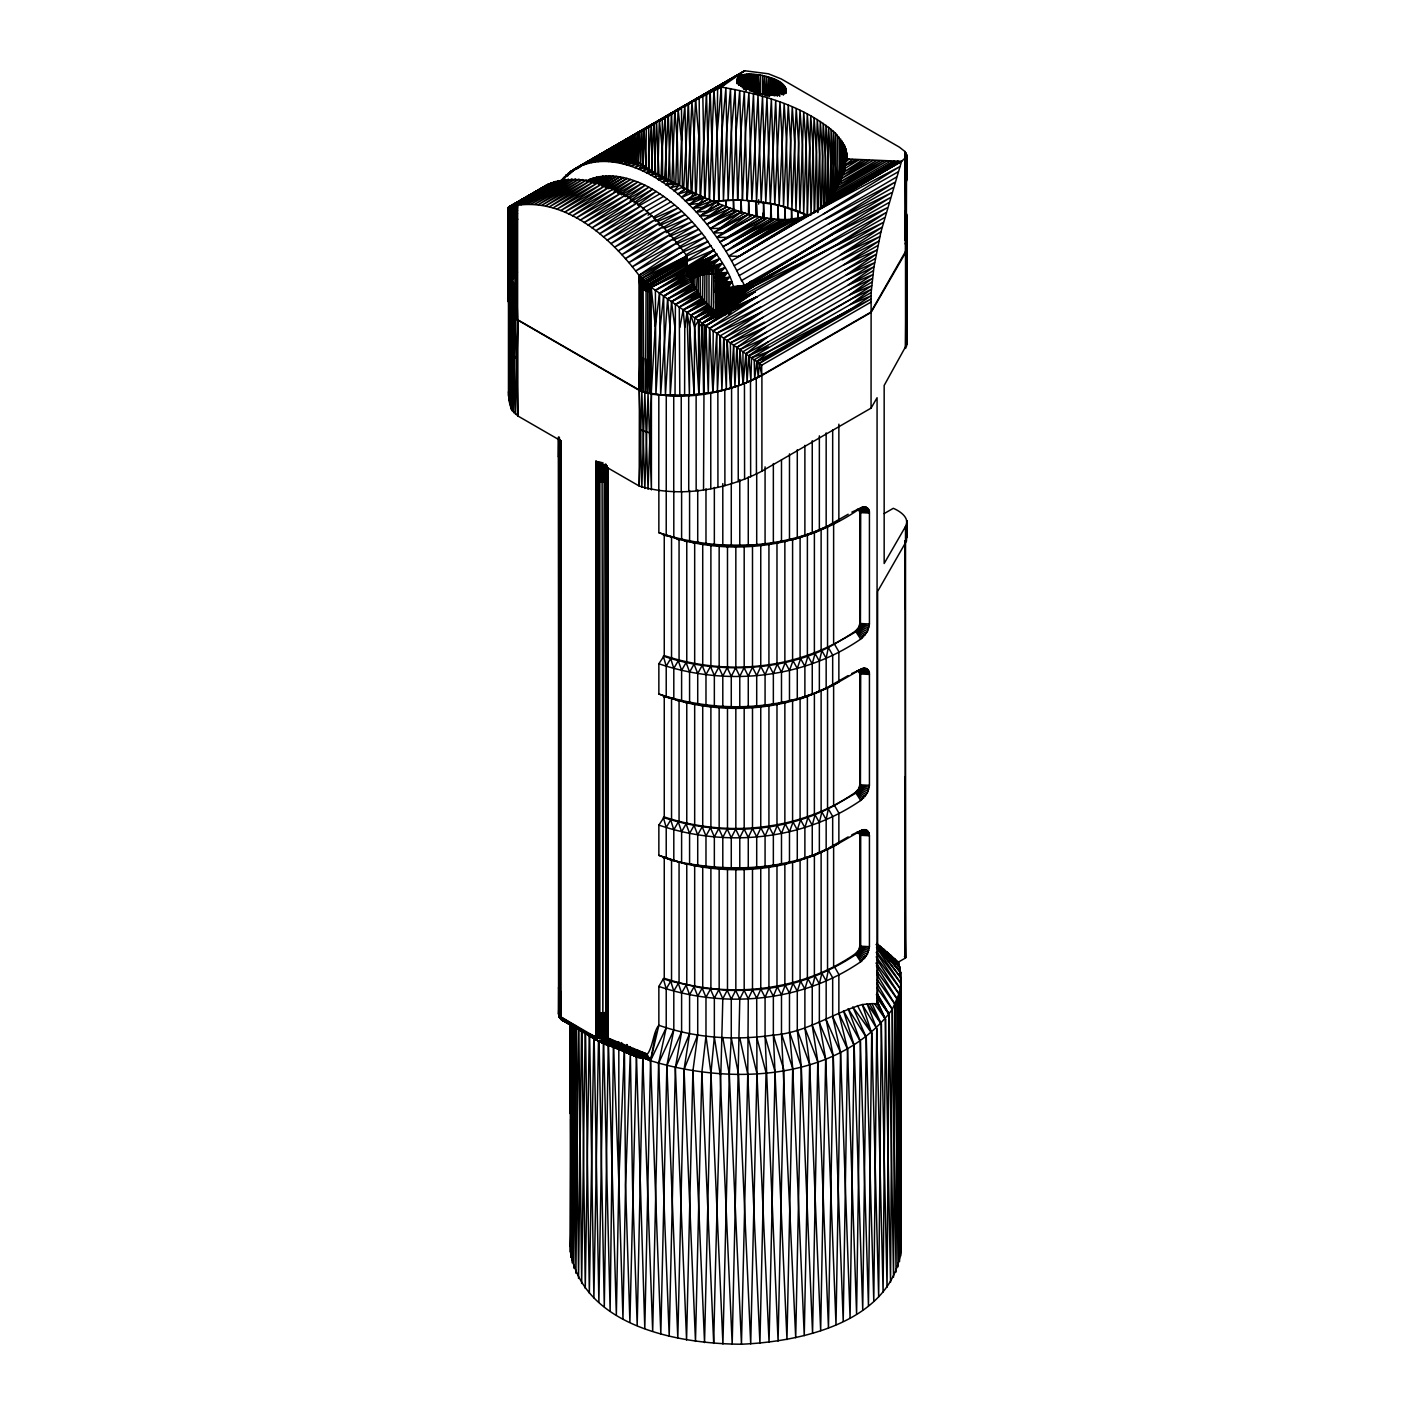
<?xml version="1.0" encoding="UTF-8"?>
<svg xmlns="http://www.w3.org/2000/svg" width="1415" height="1415" viewBox="0 0 1415 1415"><rect width="100%" height="100%" fill="white"/><g stroke="black" fill="none" stroke-linecap="round" stroke-linejoin="round"><path stroke-width="1.5" d="M905.122 243.079L906.767 248.881L905.529 252.754L871.056 312.45L761.907 375.47C725.099 394.644 679.253 402.32 639.209 390.345L517.625 319.985L510.957 312.945L508.215 299.184L508.321 207.51L547.34 184.675L551.638 183.685M510.019 310.221L510.125 206.466L549.374 183.791C605.302 164.671 656.808 214.125 686.841 255.938L686.841 268.567M570.475 1024.142L570.404 1113.853L570.404 1023.523L561.861 1020.003L558.784 1015.705L559.686 985.459M571.006 1025.097L570.493 1252.151C583.723 1326.492 678.404 1343.967 741.46 1344.215C801.527 1341.685 890.725 1322.158 900.984 1250.86L900.665 972.636L898.437 962.058L876.875 943.487L900.665 972.636L900.648 1143.621M570.758 1024.796L570.493 1252.151L570.563 1024.442M624.369 149.548C622.635 137.963 636.679 134.16 644.055 128.836L646.213 169.004M508.215 207.934L508.374 301.961L508.922 206.855C561.985 193.926 609.387 235.987 638.996 275.306L638.996 390.062L645.505 392.769L660.663 394.873L679.819 395.475L679.288 307.197L698.904 293.613C711.922 316.253 738.895 323.982 734.491 287.935C741.991 295.859 747.704 286.785 741.531 280.594C727.947 250.897 709.11 223.464 685.391 200.965C655.18 170.242 596.423 141.27 561.313 180.289L564.709 178.095M682.454 188.142L681.464 107.275L721.314 87.076L744.697 70.75L768.398 73.792L781.221 78.922L899.339 147.125L904.999 151.564L906.573 154.978L906.308 250.119L870.844 312.167L761.694 375.187L743.123 383.96L739.921 349.593L651.201 287.333L638.996 275.306L680.385 247.094L635.706 270.972L677.042 242.796L632.363 266.745L673.628 238.622L628.932 262.606L670.144 234.536L625.448 258.574L666.589 230.574L621.91 254.665L662.981 226.718L618.302 250.862L659.337 222.969L614.641 247.165L655.623 219.36L610.944 243.61L651.873 215.876L607.212 240.179L648.088 212.533L603.427 236.889L644.267 209.332L599.624 233.723L640.429 206.254L595.786 230.716L636.555 203.335L591.912 227.85L632.664 200.576L652.527 189.256C673.186 201.301 690.555 218.334 705.041 237.242C717.175 257.282 738.011 277.535 734.031 302.934M687.212 276.173L686.841 255.938L641.596 278.56L642.056 391.566L643.648 358.154L643.047 280.152L686.841 255.938L644.568 281.709L643.648 290.146L649.803 291.702L649.255 393.618L647.681 359.304L647.787 284.68L686.08 261.934L686.098 270.406M733.89 304.42L734.491 287.935L734.562 302.916M760.226 93.708L760.244 74.942L748.146 74.04L736.118 75.844L583.351 164.635L596.935 156.959M710.949 201.708L714.044 201.319L717.157 132.975L721.314 87.076C761.694 94.186 803.862 105.683 835.416 133.169L835.593 189.628M876.469 947.502L900.842 983.284L900.984 1250.86L901.001 977.96L876.203 944.477M906.148 153.315L905.901 251.304L905.653 152.449M884.145 513.592L893.325 508.303C899.958 511.169 910.358 517.925 905.529 526.486L884.163 563.506L884.163 385.464L906.767 344.57L906.148 211.313L906.308 250.119L906.184 216.477M906.573 247.696L906.573 213.895L906.52 248.899M906.308 263.915L906.767 344.57L906.484 215.186M508.321 207.51L508.215 299.184L508.321 207.51L548.259 184.268M513.91 317.243L514.353 205.847L558.554 180.625L516.44 205.458L516.245 319.136L515.361 205.67L558.554 180.625M624.493 148.734L624.51 144.436L591.488 162.46L625.66 141.907L625.713 152.855M624.758 152.236L624.758 143.587L591.488 162.46L625.147 142.756L625.165 151.44M649.803 359.711L651.201 393.918L655.304 326.37L659.549 293.276L690.166 278.454L663.617 296.159L660.168 326.83L655.906 394.449L655.393 290.34L687.212 270.088L691.67 281.673L698.904 293.613L675.397 304.473L675.026 395.493M679.819 395.475L684.612 395.351L684.772 327.343L683.162 309.903L702.123 297.858M686.134 269.787L686.134 263.508L647.787 284.68M687.407 275.217C685.904 266.728 695.526 260.59 703.149 262.483C724.144 267.771 734.42 293.223 730.087 313.051M734.65 302.509L734.686 291.472L740.275 290.57L734.615 289.704L734.703 304.03M785.873 93.266C787.094 80.177 769.725 77.542 760.244 74.942M846.524 159.842L845.162 146.682L835.416 133.169M900.754 1119.212L900.524 1256.202L898.967 993.878L900.152 988.607L876.186 952.383M900.754 1108.511L901.001 977.96L877.035 947.13M904.893 609.352L905.069 541.061L905.494 957.99L898.437 962.058L898.384 966.41M570.44 1246.792L570.952 1226.08M627.906 154.43L627.959 139.324L585.138 164.122L626.297 141.058L626.438 154.306M645.505 392.769L646.142 283.23L686.257 258.91L686.293 269.363L686.293 265.118L649.467 286.042L647.681 291.295L646.142 283.23L686.116 260.413L686.116 268.708M686.204 269.841L686.257 258.91L644.568 281.709L645.611 290.765M727.77 312.98L727.823 300.705L725.064 294.833L728.955 293.329M734.615 303.429L734.65 294.921L741.124 290.8M737.693 82.105L738.206 77.171L743.3 74.659L743.777 89.34M758.051 93.673L758.104 74.606L759.466 93.585M846.506 160.956L846.559 152.148L846.559 160.62M846.205 161.611L846.524 155.615L846.541 160.001M906.767 248.881L906.378 346.534L905.317 157.843L906.573 154.978L905.688 183.738L905.317 157.843L901.567 161.328L731.537 260.838M509.276 239.453L509.453 206.625L549.374 183.791L508.922 206.855L509.276 307.48M515.219 284.38L515.007 318.216L513.963 283.301M572.049 1026.017L571.076 1257.493L570.652 1119.212M625.041 153.103L624.369 145.267L594.778 161.894L624.758 143.587L624.846 152.13M662.627 178.52L662.255 118.347M686.417 270.636L686.487 257.406L644.568 281.709M684.772 327.343L687.018 312.609L705.519 301.837L704.104 301.713L704.369 300.546L687.018 312.609L689.406 395.121L689.689 327.077L690.856 315.28L710.171 306.524L694.677 317.95L694.164 394.767L684.612 395.351M706.669 303.075L687.018 312.609L689.689 327.077L694.164 394.767L712.877 392.291L713.195 330.862L758.865 301.837L880.908 231.936L901.567 161.328L845.728 158.905C842.686 182.075 830.251 205.67 808.071 215.451L738.825 256.416L728.778 256.027L788.668 219.484L801.863 217.309L810.919 213.877M734.35 302.562L734.385 298.317L753.275 286.502L887.099 207.846L832.763 234.289L751.153 281.408C744.962 287.387 736.048 284.981 729.185 289.244L728.707 314.272M734.491 287.935L734.403 304.278L734.385 298.317M738.17 83.432L738.206 77.171L738.276 83.591M755.893 93.726L755.999 74.323L757.29 93.567M785.696 92.346L785.732 88.101L785.732 92.223M905.83 291.154L906.378 250.844L905.529 348.444L905.529 252.754M906.308 312.803L906.697 246.9M508.356 233.776L508.551 207.156L547.34 184.675L546.491 185.206M615.224 1044.199L636.432 1055.201L644.798 1328.543L650.546 1060.684L658.859 1025.291L658.859 986.432L663.352 978.809L670.71 981.196L673.805 991.101L673.805 1029.961L666.872 1065.654L660.823 1333.92L650.546 1060.684L646.443 1054.6L618.037 1042.89C613.031 1050.549 604.205 1043.509 597.82 1040.786L562.409 1020.339L561.048 1017.102L561.048 440.914L517.837 415.957L511.169 408.917L508.887 400.357L508.728 295.806M508.887 400.357L508.48 391.69M876.575 959.069L898.967 993.878L892.334 1009.39L890.548 1282.273L885.472 1019.278L877.07 1003.748L877.07 397.739L871.056 408.139L761.907 471.16C725.099 490.351 679.253 498.009 639.209 486.035L639.385 390.045L518.014 319.967L515.52 414.418L513.627 317.013L515.52 318.729L513.627 412.72L512.159 315.174L511.169 408.917L511.169 313.228L509.135 304.437L511.399 312.98L512.159 410.863L513.627 317.013L511.169 313.228M613.42 1045.314L610.13 1310.891L603.657 1042.714M626.969 153.032L627.075 140.191L588.269 163.203L625.147 142.756M711.356 307.568L694.677 317.95L713.726 309.461L698.462 320.586L699.434 326.246L698.904 394.307L694.57 326.724L690.856 315.28L707.836 304.278M738.825 85.254L738.878 76.534L739.001 84.971M753.806 91.692L753.93 74.128L755.15 93.655M876.858 1000.476L885.472 1019.278L883.084 1292.054L876.752 1028.652L862.266 1004.544L872.029 1003.642L881.333 1024.036L878.662 1296.759L871.711 1033.127L862.266 1004.544C832.232 1013.335 805.666 1032.985 773.351 1035.073C735.146 1040.75 695.402 1038.097 658.859 1025.291C651.342 1033.321 653.359 1061.144 637.74 1057.253L599.023 1041.387L640.358 1057.854M904.893 547.287L904.946 540.76M558.801 438.296L558.66 457.611L560.552 459.946L560.092 1016.448L596.635 1039.07L561.737 1019.667L558.784 1015.705L562.233 1020.215L577.072 1028.811L561.171 1019.49L558.766 1015.316L562.569 1020.41L561.684 1019.879L559.35 1015.086L562.569 1020.321L561.437 1019.667L558.978 1016.341L562.109 1019.95L570.05 1023.187M573.659 1024.708L572.173 1262.817L571.218 1025.362M634.185 159.559L634.398 134.584L635.795 160.921M647.681 359.304L647.345 393.228L645.611 358.791M694.57 326.724L698.462 320.586L717.529 311.901L702.211 323.204L704.263 325.645L703.538 489.749M706.81 305.198L706.899 263.491L716.874 254.275L698.479 262.323L698.479 295.788M739.656 84.529L739.744 75.968L739.904 84.794M749.826 91.02L749.985 73.987L750.87 90.702M751.772 90.719L751.913 74.022L752.939 91.657M846.188 161.115L846.276 150.344L846.312 161.257M857.49 1005.552L871.711 1033.127L868.456 1305.709L860.391 1041.546L848.116 1008.665L866.263 1037.425L873.78 1301.322L876.752 1028.652L867.094 1003.907L881.333 1024.036L887.046 1287.226L889.151 1014.396L877.088 993.348M508.693 260.254L508.233 208.43L508.728 304.72M552.345 182.553L510.957 206.36L511.293 211.719L512.884 214.143L513.433 206.006L555.405 181.509L512.637 206.148L512.124 315.156L511.947 206.254L552.345 182.553L511.399 206.325L510.957 312.945L510.957 206.36L549.374 183.791M575.781 1025.521L573.8 1268.088L572.368 1026.246M625.554 152.484L625.66 141.907L588.269 163.203L626.297 141.058L626.173 153.81M731.52 78.922L699.169 97.6L700.124 196.862M709.499 199.692L713.903 90.365L726.037 83.007L710.206 92.099L714.044 201.319L718.732 200.842L717.157 132.975L717.617 88.703L722.428 86.067M720.748 278.614L715.672 281.956L721.774 289.314L721.544 312.91L725.789 314.218L726.496 297.734L729.981 295.399M723.719 313.953L723.613 278.101L729.556 277.075L725.771 281.762L725.524 314.714M733.253 307.922L733.89 289.014M740.664 85.997L740.77 75.455L736.118 75.844M741.831 86.014L741.955 75.013L742.309 87.818M743.158 87.606L743.3 74.659M744.626 89.18L744.785 74.376L745.369 89.764M746.218 90.755L746.413 74.164L747.049 89.304M747.987 89.233L748.146 74.04L748.853 88.915M785.307 93.532L785.36 87.217L785.396 91.621M791.409 219.803L791.533 208.854C766.258 200.559 739.125 198.436 712.771 201.584M797.883 217.751L797.954 211.189L791.533 208.854L791.993 219.82M804.056 218.14L804.091 213.771L797.954 211.189L798.219 217.769M845.109 168.898L845.162 162.336L849.018 159.152M871.056 408.139L871.127 292.622L873.975 266.745L880.908 231.936M905.317 252.471L905.688 217.751M718.289 205.37L718.36 200.965L718.572 205.352M725.807 207.032L725.877 200.435L726.213 207.015M733.324 211.171L733.465 200.187L734.014 211.171M740.876 213.435L741.053 200.258L741.708 213.47M748.447 213.789L748.623 200.612L749.384 216.053M755.928 216.619L756.123 201.266L756.866 216.46M763.339 217.574L763.534 202.221L764.365 219.626M770.591 220.988L770.804 203.459L771.617 220.899M777.737 220.316L777.914 204.998L778.604 220.262M784.688 219.926L784.847 206.785L785.413 219.909M906.148 177.299L906.449 154.164L906.467 178.591M512.955 225.516L513.751 277.322L517.006 272.105L517.2 258.91M608.202 467.693L608.202 1038.203C606.327 1043.952 596.387 1043.262 595.98 1037.266L561.048 1017.102L560.552 991.154L559.049 989.651L559.296 437.465M559.632 989.545L558.554 1014.219L561.684 1019.879M559.049 989.651L558.554 436.952L558.518 456.744L558.554 437.819L559.686 459.238L559.102 1016.677L561.437 1019.561L576.506 1028.351L575.604 1025.963L560.499 1017.898L558.784 1015.705M578.399 1028.44L575.923 1273.288L574.03 1027.078M608.273 1044.093L604.293 1306.735L599.111 1041.334L591.612 1037.195L590.126 1034.347L599.854 1038.681L608.202 1038.203L646.761 1053.927L650.546 1060.684C730.335 1085.376 838.105 1081.378 892.334 1009.39L876.699 982.894M692.589 280.913L692.643 276.597M695.03 263.137L694.836 288.412M743.742 285.6L733.89 286.484L729.185 289.244L730.087 308.647L731.307 309.708L731.573 290.659L733.448 289.491L733.678 302.439M658.859 986.432C725.117 1009.037 802.429 1001.944 860.691 961.793L867.377 954.329L869.429 946.67L869.429 835.752L868.898 832.604L866.298 829.827L859.135 832.781L856.942 832.162L859.666 833.099L860.691 835.752L860.691 946.67L859.666 950.509L856.323 954.223C825.529 974.953 789.641 987.847 752.497 989.881L748.27 998.76L747.757 1074.073L741.46 1344.215L729.309 1074.25L731.272 1037.885L731.272 999.025L727.204 990.305L702.194 988.112L670.71 981.196L666.217 988.89L666.217 1027.75L658.594 1063.302L652.686 1331.356L642.781 1057.801L614.464 1046.039L599.199 1041.493L612.324 1046.481M845.657 161.133L845.816 148.522L845.852 161.328M512 280.966L511.452 314.059L511.293 279.728M581.512 1031.27L578.54 1278.435L576.17 1025.645M784.724 92.559L784.83 86.333L784.883 92.842M840.687 182.34L840.687 139.041L838.971 184.198M632.452 159.47L632.859 135.592L570.864 171.41L658.612 120.947M844.419 170.065L844.507 165.767L852.343 159.382M585.173 1031.8L581.671 1283.476L578.823 1028.546M618.815 1046.357L618.815 1181.348L616.356 1314.871L608.468 1044.093M641.773 357.447L640.464 390.858L640.252 276.933L683.657 251.463L641.596 278.56M837.026 187.717L837.344 135.133M844.755 168.438L845.162 146.682L845.25 168.721M559.686 459.238L560.092 440.242L559.332 439.499L559.049 458.46L558.819 438.668M589.259 1034.383L585.279 1288.393L581.954 1031.358M603.391 1042.731L598.881 1302.384L594.123 1036.859M873.391 270.725L766.488 332.207L739.921 349.593L761.694 365.212L761.694 375.187C728.513 393.989 688.238 397.739 651.413 394.184L651.413 489.891L648.035 393.618L644.833 488.458L641.862 391.672L639.209 486.035L595.98 461.078L595.98 1037.266L595.98 461.078M693.491 263.844L693.191 287.068M727.186 313.334L727.611 285.459L731.785 281.762L725.771 281.762M734.049 304.19L734.137 300.033L753.275 286.502L883.208 222.491L757.131 296.726L705.908 325.786L704.263 325.645M783.928 93.638L784.105 85.431L784.193 94.009M593.822 1036.841L589.347 1293.204L585.545 1031.853M630.966 157.949L631.426 136.565L631.957 159.807M644.055 128.836L643.153 166.917M692.466 283.23L667.597 298.972L660.663 394.873L659.549 293.276L688.221 273.466L655.393 290.34L687.69 271.768L687.584 275.907L687.778 270.177L687.92 274.262M681.606 1031.924L666.872 1065.654L677.803 1338.219L684.046 1069.545L689.583 1033.604L689.583 994.745L694.075 986.803L697.719 996.16L697.719 1035.019L692.89 1071.067L686.576 1339.952L675.362 1067.724L681.606 1031.924L681.606 993.065L678.298 983.337L673.805 991.101M697.719 996.16L702.194 988.112L705.979 997.292L705.979 1036.151L701.858 1072.305L695.49 1341.402L684.046 1069.545L697.719 1035.019M721.827 315.527L722.428 276.332L727.222 272.423L719.81 272.954L719.81 312.768M733.324 307.55L733.412 303.411L884.446 217.662M834.815 193.802L835.363 168.102L833.311 131.206L833.506 193.625M723.684 285.211L719.899 286.732L721.544 312.91L719.28 312.414L719.899 286.732L723.171 284.114M838.741 249.606L882.023 227.249L840.475 254.735L879.829 236.553L716.751 333.339L717.423 391.407L720.27 335.797L843.552 264.941L876.964 249.977L844.897 270.017L763.286 317.137L727.098 340.573L730.671 388.135L739.072 385.446L739.921 349.593L767.284 337.141L848.876 290.04L872.86 274.616L848.098 285.087L873.975 266.745L847.16 280.099L733.642 345.172L730.671 388.135L712.877 392.291L709.569 328.333L757.131 296.726L731.661 308.046L755.256 291.614L734.137 300.033L734.155 304.367M832.444 197.817L833.205 165.679L831.029 129.243L831.277 199.833M843.641 172.471L844.331 144.808L844.419 168.544M510.957 206.36L510.037 242.266L509.453 206.625M604.258 464.527L602.843 1039.052L602.1 481.896L601.34 462.528L597.148 461.644L597.148 1037.832L596.546 1011.937L602.1 1013.105L607.654 1011.937L608.025 467.64M606.911 465.995L605.744 1038.875L605.673 464.244M629.657 156.534L630.153 137.503L582.096 165.237L627.959 139.324M691.174 281.514L691.334 274.97L692.678 274.422M692.077 264.747L691.705 283.584M848.876 290.04L872.383 278.419L849.531 294.921L871.64 285.724L850.026 299.75L751.506 357.836L750.905 380.706L748.73 355.855L767.921 342.041L871.976 282.116M782.973 93.337L783.202 84.511L783.344 95.123M829.933 199.727L830.835 163.291L828.589 127.279L827.227 201.726M561.048 440.914L560.552 459.946L560.092 440.242M607.194 465.889L607.654 480.729L602.1 481.896L597.767 481.241L598.439 462.068L598.439 1038.309L597.767 1012.433M605.054 1012.804L604.329 1039.035L603.604 1013.034M645.824 166.846L646.337 127.509L653.854 123.193L655.587 173.603M687 276.208L687.425 271.026M732.404 308.753L732.917 289.933L733.147 307.603M599.146 481.595L599.854 462.369L599.854 1038.681L599.146 1012.804M602.1 1013.105L601.34 1038.928L600.597 1013.034M648.601 169.004L648.742 126.13M651.501 171.233L653.854 123.193M688.38 276.491L688.61 268.567L688.999 277.039M689.317 277.234L689.618 267.134L690.379 280.188L690.768 265.843L685.691 267.718M824.273 205.936L825.989 125.316L828.323 160.974L828.801 199.656M576.064 1027.697L559.332 1017.014L559.049 986.237L560.092 1016.448L559.686 990.447M597.148 461.644L596.546 480.729L597.767 481.241M638.996 390.062L640.022 356.615M654.561 173.532L656.56 121.637L659.036 176.008M821.213 208.076L823.229 123.37L825.617 158.71L826.219 203.831M513.963 215.292L512.884 248.156L513.433 206.006L513.963 215.292L515.219 216.353L514.353 205.847M657.816 173.744L659.355 120.027L662.096 148.08L661.07 178.361M651.413 394.184L648.035 489.307L644.833 392.769L641.862 487.361L639.209 390.345M734.544 76.87L695.543 99.51L691.953 192.493M723.543 281.267L717.865 284.274L716.963 312.043L719.28 312.414L718.908 285.494L724.197 282.027M781.788 94.557L782.141 83.591L782.283 94.133M814.58 212.604L817.286 119.514L819.745 154.412L820.541 208.076M817.905 212.445L820.329 121.442L822.752 156.517L823.459 205.918M699.434 326.246L702.211 323.204L722.835 313.635L705.908 325.786L703.609 393.741L702.211 323.204L718.855 312.52M701.858 1072.305L713.708 1343.419C716.114 1228.503 720.023 1113.57 722.8 998.742L727.204 990.305L735.659 990.465L739.78 999.043L732.192 1344.25L720.094 1073.897L714.345 1037.018L714.345 998.159L710.454 989.138L705.979 997.292M664.59 178.732L668.34 114.81L671.506 112.97L674.141 182.252M690.768 265.843L691.705 279.18L698.479 275.925L699.381 262.253L716.874 254.275L705.041 262.889L704.635 301.024M715.283 292.604L715.672 281.956L716.963 312.043L716.786 283.106L723.047 278.118M817.499 212.462L816.561 152.36L814.085 117.622L811.007 215.009L809.769 148.522L807.293 113.908L803.702 213.612L802.447 145.037L800.006 110.317L795.955 210.428L794.629 141.924L792.276 106.868L787.766 207.651L786.369 139.218L784.158 103.578L779.205 205.281L775.703 100.5L770.326 203.335L766.983 97.617L761.182 201.85L758.033 94.982L751.86 200.806L748.924 92.594L745.563 132.356L742.415 200.222L737.657 200.116L735.11 89.499L731.343 132.143L728.159 200.24L725.895 87.818L721.862 132.568L718.732 200.842L737.657 200.116L740.841 132.161L744.325 91.497L747.138 200.452L779.205 205.281L807.381 215.345L810.76 115.747L813.236 150.397L814.262 212.621M668.145 181.35L671.506 112.97M671.824 184.056L674.76 111.095L681.464 107.275M780.496 93.62L780.903 82.689L781.062 93.16M600.597 481.825L601.34 462.528M602.1 481.896L602.843 462.528L603.604 481.825M675.698 184.693L678.086 109.203L681.464 140.173L679.66 185.418M715.601 303.164L716.892 269.894L722.251 263.243L712.099 266.108L711.214 309.461M730.087 308.647L731.573 290.659L732.263 308.824L732.298 290.323M683.64 188.39L688.415 103.383L737.746 74.836M729.556 277.075L724.728 279.922L723.719 305.127L722.428 276.332M624.44 1049.47L625.554 1185.027L629.905 1322.158L636.432 1055.201L642.781 1057.801L637.192 1325.466L632.629 1188.476L630.329 1052.406L625.554 1185.027L622.954 1318.621L618.815 1181.348L624.44 1049.47L637.74 1057.253M687.796 189.309L691.953 101.438L694.323 136.654L695.614 195.606M638.448 162.955L639.828 131.294L640.747 162.707L641.879 130.092L643.4 166.899M696.268 193.607L698.78 135.698L695.543 99.51M700.567 196.986L706.51 93.885L728.902 80.549L723.914 83.839M705.006 198.312L710.206 92.099M778.957 94.893L779.524 81.787L779.736 96.397M720.182 313.051L702.211 323.204L698.904 394.307L698.462 320.586L714.946 310.345M713.425 309.567L713.744 267.24L722.251 263.243L715.353 268.514L715.601 311.99M723.613 278.101L727.222 272.423L721.155 274.598L719.81 303.924L718.378 271.379L724.798 267.806L719.81 272.954M747.138 200.452L753.488 93.744L756.53 201.266L762.526 96.273L765.78 202.54L771.37 99.032L774.801 204.255L779.966 102.022L782.106 138.016L783.539 206.413L788.261 105.205L790.543 140.51L791.922 208.995L796.203 108.566L798.591 143.428L799.882 211.967L803.72 112.086L806.179 146.736L807.381 215.345M777.26 96.22L778.002 80.903L778.215 95.495M636.467 160.921L637.9 132.426L576.276 167.978M700.443 297.433L700.319 262.217L716.874 254.275L703.149 262.483L702.512 299.166M727.611 285.459L728.707 307.639L728.424 287.316L731.785 281.762L726.726 283.601L725.524 305.87L724.728 279.922M775.526 95.424L776.357 80.054L776.552 94.646M729.804 312.291L730.105 306.86L727.823 300.705L731.413 298.795M694.217 290.393L694.128 286.219L671.506 301.731L665.421 395.192L663.617 296.159L690.891 280.082M773.634 95.566L774.589 79.24L774.801 95.955M699.381 262.253L700.443 275.341L702.512 274.881L702.211 262.341L716.874 254.275L701.256 262.253L700.443 275.341L698.479 275.925L697.577 262.447L714.044 249.907L684.948 262.306M871.127 292.622L850.397 304.526L870.968 295.912L850.61 309.213L756.777 361.639L758.228 377.115L759.289 363.46L870.879 299.113L768.787 351.628L756.777 361.639L754.637 378.955L754.195 359.764L850.397 304.526L871.357 289.208L850.026 299.75L748.73 355.855L747.067 382.386L745.882 353.821L767.284 337.141L742.928 351.734L743.123 383.96L745.882 353.821L767.921 342.041M858.799 509.913L859.825 512.566L859.825 623.484L858.799 627.323L855.456 631.055C800.359 669.313 727.239 676.582 664.254 655.605L658.859 663.759C725.117 686.363 802.429 679.271 860.691 639.12L867.377 631.656L869.429 623.997L869.429 513.079C870.154 508.197 864.547 504.96 860.691 508.038C805.117 547.163 730.052 558.023 666.217 535.135L666.27 395.156M771.67 94.929L772.731 78.462L772.908 95.265M712.877 392.291L716.751 333.339L761.942 312.061L723.702 338.203L721.915 390.416L720.27 335.797M769.512 96.45L770.768 77.737L770.927 94.646M697.577 262.447L696.605 289.845M685.886 267.187L714.044 249.907L695.844 262.872L694.836 277.358L694.234 263.473L693.191 278.224L692.766 264.269L691.705 279.18L691.404 265.277L685.851 267.577M767.408 96.008L768.752 77.047L768.893 96.238M658.859 855.35L686.098 864.194L689.583 863.663L694.075 865.785L697.719 865.078L702.194 867.112L705.979 866.21L710.454 868.138L714.345 867.077L718.802 868.863L722.8 867.643L727.204 869.305L731.272 867.943L735.659 869.464L739.78 867.943L744.095 869.305L748.27 867.66L752.497 868.881L756.707 867.112L760.846 868.138L765.073 866.263L769.106 867.112L773.351 865.131L777.242 865.803L781.487 863.734L785.219 864.229L789.482 862.053L793.019 862.354L815.058 855.191L826.165 849.831L826.165 819.586L828.341 808.832L832.674 816.437L832.674 846.683C782.796 871.693 724.02 872.259 670.71 860.196L666.217 857.808L666.217 827.563L663.352 817.463C718.785 835.646 782.654 833.541 834.496 805.506L838.865 813.059L838.865 843.305C785.13 874.116 716.185 877.725 658.859 855.35L658.859 825.104L664.254 816.95C727.239 837.91 800.359 830.64 855.456 792.382L858.799 788.65L859.825 784.83L859.825 673.911L858.799 671.258M658.859 825.104C725.117 847.691 802.429 840.598 860.691 800.466L867.377 793.001L869.429 785.325L869.429 674.407C870.154 669.543 864.547 666.306 860.691 669.366L834.496 684.489M666.217 988.89L663.352 978.809L664.254 978.278C727.239 999.255 800.359 991.986 855.456 953.728L858.799 949.996L859.825 946.157L859.825 835.239L858.799 832.586M765.25 95.672L766.665 76.428L766.771 95.813M763.233 93.249L764.542 75.862L764.595 93.319M508.233 296.407L508.25 228.098M564.55 178.697L517.625 205.228L516.634 217.362L515.361 205.67M512.637 206.148L512 212.958L511.399 206.325M714.345 1037.018L710.949 1073.242L704.546 1342.57L692.89 1071.067M681.464 140.173L684.913 105.329L686.77 191.237M662.096 148.08L665.262 116.596L744.697 70.75L730.6 79.452M906.573 289.102L906.803 287.033M658.824 394.644L658.789 490.669M727.964 313.139L729.026 303.747L729.415 311.866M643.648 290.146L641.773 289.421L643.047 280.152M728.424 287.316L743.919 286.113L751.153 281.408L744.042 286.644L734.19 287.528C723.401 296.726 740.027 283.46 744.095 287.192L832.763 234.289L888.496 202.858M709.003 307.267L709.003 274.139L710.401 265.083L719.616 258.733L706.899 263.491M713.425 274.227L706.81 274.262L708.685 264.216L719.616 258.733L712.099 266.108L713.425 274.227L715.601 274.439L716.892 269.894L724.798 267.806M717.741 274.775L718.378 271.379L717.741 303.482L716.892 269.894L717.741 312.326M679.837 327.466L683.162 309.903L703.237 299.219M599.907 1041.811L605.302 1041.051L599.712 1041.582L650.546 1060.684L655.976 1032.119M658.859 663.759L658.859 694.004C711.745 714.84 774.73 713.019 826.165 688.504L826.165 658.24L828.341 647.504L856.323 631.55L860.426 625.872L860.691 513.079L859.666 510.426L856.942 509.488L859.135 510.107L866.298 507.154M832.674 1016.624L847.532 1049.169L843.216 1321.327L833.258 1055.926L826.165 1019.773L826.165 980.913L828.341 970.177L832.674 977.765L832.674 1016.624L840.563 1052.654L850.079 1317.736L854.147 1045.455L843.481 1010.77L860.391 1041.546L856.588 1313.934L847.532 1049.169L838.865 1013.246L838.865 974.404L834.496 966.834M640.854 1058.402L642.286 1051.946L640.5 1058.261M636.379 1056.757L637.847 1050.337M632.328 1054.953L633.832 1048.568M669.72 697.719L663.352 696.463L673.805 698.692L678.298 700.991L681.606 700.637L686.098 702.866L689.583 702.318L694.075 704.458L697.719 703.733L702.194 705.767L705.979 704.882L710.454 706.793L714.345 705.731L718.802 707.535L722.8 706.315L727.204 707.978L731.272 706.598L735.659 708.119L739.78 706.616L744.095 707.978L748.27 706.333L752.497 707.535L756.707 705.767L760.846 706.81L765.073 704.918L769.106 705.784L773.351 703.786L777.242 704.475L781.487 702.388L785.219 702.884L789.482 700.708L800.607 698.886L819.356 691.422L819.356 661.176L821.867 650.617L828.341 647.504L832.674 655.092L832.674 685.338C779.329 711.427 714.858 712.877 658.859 694.004M819.356 852.767L819.356 822.504L821.867 811.962L826.165 819.586M826.165 1019.773L840.563 1052.654L836 1324.705L825.67 1058.951L819.356 1022.709L819.356 983.85L821.867 973.29L826.165 980.913M628.72 1053.008L630.259 1046.64M625.572 1050.92L627.146 1044.588M622.795 1049.063L623.891 1044.783M759.873 216.866L719.934 241.947L763.569 217.609L727.08 237.349L716.804 237.402L748.747 214.107L720.659 228.275L710.295 228.576L737.763 210.747L706.916 224.313L730.494 208.217L703.485 220.139L726.815 206.855L710.436 215.363L699.983 216.071L706.899 211.277L715.566 202.433L703.29 207.298L692.784 208.27L699.611 203.442L704.246 197.587L685.391 200.965L692.13 196.101L693.085 192.475C669.826 179.599 642.021 170.171 625.059 148.84L605.089 161.275L626.173 150.821L608.645 161.452L627.818 152.944L615.95 162.318L631.302 156.411L629.587 159.329L623.431 163.91L636.06 160.249L627.234 164.971L637.9 161.593L631.072 166.209L639.881 162.99L634.946 167.642L641.986 164.423L638.819 169.234L646.549 167.394L642.728 171.003L648.99 168.916L646.637 172.931L654.172 172.029L650.564 175.035L656.896 173.62L654.491 177.299L659.708 175.23L658.417 179.723L665.687 178.555L662.326 182.305L668.835 180.253L666.235 185.047L675.397 183.72L670.126 187.947L678.793 185.471L673.982 190.99L682.278 187.222L684.471 189.292L685.833 188.973L677.82 194.173L689.423 190.724L681.623 197.499L693.085 192.475C723.224 205.989 754.92 220.475 788.668 219.484M620.584 1046.817L621.698 1042.554M635.972 1056.563L637.687 1050.266M812.245 694.128L812.245 663.865L815.058 653.518L821.867 650.617L826.165 658.24M812.245 855.456L812.245 825.21L815.058 814.845L819.356 822.504M819.356 1022.709L833.258 1055.926L828.465 1327.836L817.782 1061.728L812.245 1025.397L812.245 986.538L815.058 976.191L819.356 983.85M631.833 1054.936L633.584 1048.55M628.189 1052.955L629.958 1046.605M625.023 1050.85L626.81 1044.535M622.352 1048.639L623.555 1044.447M619.469 1048.816L620.69 1044.571M617.771 1046.446L619.009 1042.236M615.985 1046.127L617.205 1041.935M686.841 272.794L687.124 271.892L687.212 275.801M845.728 158.905L846.223 157.277L846.241 161.558M804.887 696.569L804.887 666.324L807.965 656.153L815.058 653.518L819.356 661.176M804.887 857.915L804.887 827.651L807.965 817.499L812.245 825.21M812.245 1025.397L825.67 1058.951L820.665 1330.701L809.645 1064.239L804.887 1027.856L804.887 988.997L807.965 978.826L812.245 986.538M617.347 1046.269L618.638 1042.094M618.956 1048.657L620.265 1044.447M559.332 1017.014L562.781 1020.533L560.305 1018.039L561.737 1019.667M797.282 698.78L797.282 668.517L800.607 658.559L807.965 656.153L812.245 663.865M797.282 860.108L797.282 829.862L800.607 819.886L804.887 827.651M804.887 1027.856L817.782 1061.728L812.564 1333.319L801.279 1066.486L797.282 1030.049L797.282 991.19L800.607 981.232L804.887 988.997M789.482 700.708L789.482 670.462L793.019 660.681L800.607 658.559L804.887 666.324M789.482 862.053L789.482 831.808L793.019 822.027L797.282 829.862M797.282 1030.049L809.645 1064.239L804.251 1335.689L792.718 1068.466L789.482 1031.995L789.482 993.135L793.019 983.354L797.282 991.19M561.048 1019.366L560.641 1018.535L568.795 1022.833M781.487 702.388L781.487 672.143L785.219 662.556L793.019 660.681L797.282 668.517M781.487 863.734L781.487 833.47L785.219 823.884L789.482 831.808M789.482 1031.995L801.279 1066.486L795.708 1337.759L781.487 1033.675L781.487 994.816L785.219 985.229L789.482 993.135M773.351 703.786L773.351 673.54L777.242 664.148L785.219 662.556L789.482 670.462M773.351 865.131L773.351 834.885L777.242 825.476L781.487 833.47M781.487 1033.675L792.718 1068.466L786.97 1339.563L773.351 1035.073L773.351 996.213L777.242 986.821L781.487 994.816M689.583 1033.604L675.362 1067.724L669.207 1336.202L658.594 1063.302L673.805 1029.961M765.073 704.918L765.073 674.672L769.106 665.457L777.242 664.148L781.487 672.143M765.073 866.263L765.073 836L769.106 826.784L773.351 834.885M773.351 1035.073L783.963 1070.164L778.073 1341.084L765.073 1036.205L765.073 997.345L769.106 988.13L773.351 996.213M559.703 1015.492L558.925 1015.988L560.729 1018.075M562.869 1020.427L560.039 1018.163L567.291 1021.595M756.707 705.767L756.707 675.521L760.846 666.465L769.106 665.457L773.351 673.54M756.707 867.112L756.707 836.849L760.846 827.81L765.073 836M731.272 1037.885L738.542 1074.303L750.711 1343.879L756.937 1073.525L756.707 998.194L760.846 989.138L765.073 997.345M559.686 454.25L558.518 456.744L558.554 1014.219L558.66 987.086L558.66 988.82M904.433 956.469L905.494 957.99L905.529 526.486L906.343 541.273L906.767 522.63L906.343 541.273L877.618 591.417L877.618 1002.563L877.07 1003.748L872.029 1003.642M646.761 1053.927L632.328 1048.727L646.054 1055.236L650.546 1060.684L644.55 1056.846L629.781 1051.345L650.546 1060.684L645.594 1055.838L617.294 1043.916L606.752 1040.237L599.995 1041.705L604.859 1041.67L615.49 1045.508L650.546 1060.684L666.217 1027.75M748.27 706.333L748.27 676.087L752.497 667.208L760.846 666.465L765.073 674.672M748.27 867.66L748.27 837.415L752.497 828.536L756.707 836.849M739.78 706.616L739.78 676.352L744.095 667.65L752.497 667.208L756.707 675.521M739.78 867.943L739.78 837.698L744.095 828.978L748.27 837.415M739.78 999.043L744.095 990.323L752.497 989.881L756.707 998.194M731.272 706.598L731.272 676.352L735.659 667.792L744.095 667.65L748.27 676.087M731.272 867.943L731.272 837.698L735.659 829.119L739.78 837.698M731.272 999.025L735.659 990.465L744.095 990.323L748.27 998.76M558.837 1014.944L559.774 1013.299M722.8 706.315L722.8 676.069L727.204 667.632L735.659 667.792L739.78 676.352M722.8 867.643L722.8 837.397L727.204 828.978L731.272 837.698M714.345 705.731L714.345 675.486L718.802 667.19L727.204 667.632L731.272 676.352M714.345 867.077L714.345 836.831L718.802 828.536L722.8 837.397M714.345 998.159L718.802 989.863L722.8 998.742M705.979 704.882L705.979 674.619L710.454 666.465L718.802 667.19L722.8 676.069M705.979 866.21L705.979 835.964L710.454 827.793L714.345 836.831M697.719 703.733L697.719 673.487L702.194 665.439L710.454 666.465L714.345 675.486M697.719 865.078L697.719 834.832L702.194 826.767L705.979 835.964M689.583 702.318L689.583 672.072L694.075 664.113L702.194 665.439L705.979 674.619M689.583 863.663L689.583 833.417L694.075 825.458L697.719 834.832M681.606 700.637L681.606 670.392L686.098 662.521L694.075 664.113L697.719 673.487M681.606 861.965L681.606 831.719L686.098 823.866L689.583 833.417M681.606 993.065L686.098 985.194L689.583 994.745M673.805 698.692L673.805 668.428L678.298 660.663L686.098 662.521L689.583 672.072M673.805 860.019L673.805 829.774L678.298 821.991L681.606 831.719M666.217 696.481L666.217 666.217L670.71 658.523L678.298 660.663L681.606 670.392M666.217 827.563L670.71 819.869L673.805 829.774M517.466 272.14L513.504 278.773M604.223 1041.705L599.836 1041.387L607.548 1039.282L618.037 1042.89L608.202 1038.203L607.654 1011.937L607.053 1038.61L606.416 1012.433M510.037 308.735L509.807 404.655M758.865 301.837L709.569 328.333L708.278 393.069L705.908 325.786L726.054 313.316M728.99 311.618L757.131 296.726L730.883 309.39M681.623 197.499L689.423 190.724M741.584 290.8L734.544 296.619L753.275 286.502L737.374 290.199L743.123 290.022L753.275 286.502M751.153 281.408L744.095 287.192L736.03 287.404L729.892 291.207L730.777 290.959L731.307 309.708M716.804 237.402L756.158 216.035L723.914 232.767L713.585 232.944L741.407 211.914L717.334 223.871M714.929 278.419L718.36 275.695M627.234 164.971L634.345 158.922L623.431 163.91L632.753 157.649L619.664 163.026L630.011 155.208L615.95 162.318L628.844 154.058L612.271 161.788L626.916 151.865L608.645 161.452L625.554 149.813L605.089 161.275M637.687 205.175L656.224 191.467L636.361 202.823M714.044 249.907L696.711 262.624L696.605 276.597L695.844 262.872M850.61 309.213L768.999 356.332L759.289 363.46L761.907 375.47L761.907 471.16M633.955 202.84L652.527 189.256C633.531 178.219 609.423 171.038 588.198 179.988M677.82 194.173L684.471 189.292M630.223 200.665L648.831 187.205L628.897 198.542M628.189 197.446L645.152 185.312L625.182 196.632M703.485 220.139L723.083 205.44L699.983 216.071L719.333 203.955L706.899 211.277L696.41 212.109L711.798 200.859L692.784 208.27L708.013 199.25L699.611 203.442L689.105 204.556L700.496 195.907L685.391 200.965L696.764 194.191L692.13 196.101M624.475 195.606L641.473 183.596L621.468 194.916M620.778 193.943L637.811 182.04L617.771 193.36M611.156 157.012L601.587 161.31L624.457 147.001L598.138 161.505L624.369 145.267L624.369 149.689M617.099 192.458L634.168 180.66L614.11 191.98M731.573 290.659L730.441 291.455L732.174 291.596M614.11 190.671L630.542 179.457L612.288 189.751M612.324 188.301L626.969 178.414L608.68 188.726M658.417 179.723L662.644 176.875M608.733 187.364L623.414 177.565L605.107 187.877M715.229 276.509L718.59 274.262M798.679 218.105L736.048 251.552L785.201 219.626L725.93 251.269L774.553 219.184L722.977 246.564L774.553 219.184M705.908 325.786L724.268 314.236M605.178 186.603L619.912 176.893L603.409 186.179M732.351 306.595L755.256 291.614L733.819 301.731M601.676 186.019L616.445 176.38L601.764 184.658M600.066 184.41L613.031 176.061L598.333 184.357M862.478 160.001L842.774 172.577L865.909 160.178L841.713 175.92L869.358 160.355L840.528 179.21L872.843 160.514M570.369 173.479L563.541 177.83L568.211 175.548M598.527 183.03L609.688 175.938L596.812 183.189M832.763 234.289L744.095 287.74L734.173 289.138L744.025 288.271L889.964 197.817L830.517 229.212L741.531 280.594M847.16 280.099L874.629 262.677L846.099 275.076L730.405 342.89L730.671 388.135M595.202 183.013L606.398 175.973L593.504 183.243M572.757 171.215L565.859 175.513L568.971 173.957M720.659 228.275L745.068 213.046M593.822 182.004L603.161 176.185L593.964 181.403M688.804 275.147L659.549 293.276L689.459 276.809M808.071 215.451L738.825 256.416L801.863 217.309M734.208 265.719L823.123 214.213L899.763 166.634L813.749 212.392M638.819 169.234L644.214 165.891M723.914 232.767L752.462 215.115M590.621 182.376L600.013 176.592L590.798 181.827M577.002 168.067L568.299 173.373L572.934 170.95M684.825 261.669L711.126 245.591L685.815 256.363M589.401 181.757L596.935 177.176L589.56 181.368M685.55 255.089L708.119 241.364L682.738 252.153M785.201 219.626L733.147 246.741L778.144 219.466M738.825 256.416L804.976 216.336M682.454 250.915L705.041 237.242L679.571 248.032M588.269 181.35L593.929 177.936L586.553 182.146M679.271 246.811L701.893 233.192L676.352 244.017M732.935 305.039L755.256 291.614M676.034 242.814L698.674 229.248L673.045 240.108M830.517 229.212L891.468 192.723L828.182 224.189L739.196 275.589M672.709 238.94L695.384 225.41L669.666 236.305M669.33 235.155L692.023 221.677L666.253 232.608M693.279 284.733L667.597 298.972L669.985 327.378L670.215 395.404L674.92 327.484L671.506 301.731L695.013 287.723M736.755 270.636L896.296 177.193M513.663 212.621L517.359 210.41M729.892 291.207L734.244 288.625L744.025 288.271L734.173 289.138M665.899 231.494L688.61 218.052L664.749 228.204M662.397 227.957L685.161 214.549L659.249 225.604M824.061 204.715L897.888 161.257L828.571 199.904L894.245 161.186L830.658 197.286M658.859 224.543L681.641 211.189L657.674 221.448M876.345 160.656L839.219 182.447L879.882 160.779L837.751 185.613L883.438 160.903L836.177 188.69L887.028 161.009L834.461 191.662M699.965 295.063L679.288 307.197L701.026 296.478L701.663 299.715M517.395 203.07L535.737 192.352M539.416 190.211L543.077 188.053M546.756 185.913L550.417 183.773L546.579 185.966M659.832 120.841L672.886 113.218M676.618 111.042L680.367 108.867M684.099 106.691L697.171 99.068M700.903 96.874L704.635 94.699M717.157 132.975L713.903 90.365L724.781 84.016M655.287 221.271L678.103 207.952L654.066 218.264M603.462 153.651L607.212 151.458M610.979 149.283L614.729 147.089M620.371 143.799L624.139 141.624M627.889 139.431L631.656 137.237M644.816 129.596L656.082 123.034M653.571 217.026L674.513 204.839M686.523 266.763L651.201 287.333L649.803 291.702L649.467 286.042L686.134 263.508L686.169 270.106M579.602 166.828L568.299 173.373L579.761 166.811M601.587 161.31L624.687 147.903L598.138 161.505L624.351 146.116L594.778 161.894L624.51 144.436L624.528 148.681M648.017 215.133L670.905 201.867M573.517 169.605L744.697 70.75M576.383 169.057L580.168 166.864M583.971 164.671L589.666 161.381M593.469 159.188L597.254 156.994M601.057 154.801L606.752 151.511M610.537 149.318L614.34 147.142M620.035 143.852L623.82 141.659M627.623 139.466L631.426 137.273M673.045 113.235L659.868 120.859L673.275 113.253M676.812 111.06L680.58 108.884M684.347 106.709L690.007 103.436M693.774 101.261L697.542 99.085M701.309 96.91L705.077 94.734M710.737 91.462L714.504 89.287M718.272 87.111L722.039 84.935M646.248 211.171L667.261 199.037M832.621 194.545L890.619 161.115M792.064 219.184L736.048 251.552L795.407 218.724M819.108 208.889L901.567 161.328L821.637 206.891M761.694 365.212L870.844 302.191M669.72 536.373L658.859 532.677L658.859 491.023M829.066 525.142L848.169 514.246M851.812 512.159L862.213 507.313M829.066 686.47L848.169 675.592M851.812 673.487L862.213 668.641M669.72 859.047L663.352 857.791L666.217 857.808M834.496 805.506L857.083 792.382L860.426 787.2L860.691 674.407L859.666 671.754L856.942 670.834L859.135 671.453L866.298 668.481M829.066 847.815L848.169 836.919M851.812 834.832L862.213 829.986L866.298 829.827M834.496 845.834L862.213 829.986M734.031 77.259L579.142 166.51M728.902 80.549L570.864 171.41L668.34 114.81L670.197 181.633M517.572 213.647L513.857 215.77L513.751 277.322L515.06 216.884L512.778 214.709M642.551 208.465L663.6 196.367M826.378 202.38L897.888 161.257M832.674 846.683L826.165 849.831M542.741 188.16L510.125 206.838L549.285 183.968L508.551 207.156L508.71 236.623M600.756 154.766L606.469 151.493M610.29 149.3L614.11 147.107M617.931 144.914L631.285 137.255M638.837 205.918L659.921 193.837M699.169 97.6L730.087 79.948M727.345 81.982L706.51 93.885L709.357 199.71M612.271 161.788L627.818 152.944M770.91 218.777L730.158 242.018L767.248 218.246L719.934 241.947M838.865 424.182L838.865 520.632C784.564 550.24 716.998 552.098 658.859 532.677M511.947 206.254L555.405 181.509M619.664 163.026L631.302 156.411M875.354 258.538L846.099 275.076L876.133 254.293L844.897 270.017M602.737 1042.307L600.066 1041.299L604.7 1040.591L600.438 1041.971M516.44 205.458L561.79 179.935L520.897 204.697L565.098 179.422L524.257 204.326L568.476 179.086L527.671 204.149L571.925 178.927L531.156 204.149L575.445 178.944L534.711 204.326L579.018 179.157L538.301 204.68L582.644 179.546L541.963 205.21L586.323 180.112L545.659 205.918L590.055 180.872L549.409 206.82L593.805 181.792L553.177 207.881L597.625 182.906L556.997 209.119L601.446 184.198L560.835 210.534L605.319 185.648L564.691 212.126L609.193 187.275L568.565 213.877L613.084 189.079L572.456 215.805L617.011 191.06L576.347 217.892L620.92 193.183L580.256 220.139L624.829 195.5L584.147 222.562L628.755 197.959L588.039 225.127L632.664 200.576M823.123 214.213L898.012 171.94M893.024 187.594L828.182 224.189L894.634 182.411L825.706 219.184M877.866 245.573L843.552 264.941L878.821 241.098L842.084 259.847M832.674 429.753L832.674 524.01L815.058 532.518L793.019 539.681L789.482 539.38L785.219 541.556L781.487 541.043L777.242 543.13L773.351 542.458L769.106 544.439L765.073 543.59L760.846 545.465L756.707 544.439L752.497 546.208L748.27 544.987L744.095 546.632L739.78 545.27L735.659 546.791L731.272 545.27L727.204 546.632L722.8 544.97L718.802 546.19L714.345 544.404L710.454 545.447L705.979 543.537L702.194 544.439L697.719 542.405L694.075 543.112L689.583 540.99L686.098 541.521L681.606 539.292L678.298 539.663L673.805 537.346L663.352 535.118L666.217 535.135M733.147 246.741L781.699 219.626M513.733 212.639L517.572 210.517M713.903 90.365L723.578 85.041M844.525 170.012L844.507 165.767L855.686 159.594M743.441 289.65L885.755 212.798L836.866 244.494L734.137 300.033M714.469 280.86L718.13 278.861M697.896 292.162L675.397 304.473L696.905 290.694L697.33 294.497M737.445 290.093L743.689 289.226L834.868 239.383M706.916 224.313L734.155 209.508L713.921 219.573M690.856 315.28L709.003 305.428M710.295 228.576L741.407 211.914M713.585 232.944L748.747 214.107M683.657 251.463L638.996 275.306L640.022 288.607M686.823 268.425L651.201 287.333L651.201 393.918M698.462 320.586L716.22 311.159M763.286 317.137L723.702 338.203L726.337 389.32L727.098 340.573L764.489 322.195M666.235 185.047L672.072 181.969M694.677 317.95L712.523 308.541M863.681 506.924L857.083 510.196M863.681 668.251L857.083 671.524M863.681 829.597L857.083 832.869M663.617 296.159L691.67 281.673M560.8 180.837L564.196 179.104M671.506 301.731L695.932 289.208M766.488 332.207L736.826 347.4L734.916 386.826L733.642 345.172M757.131 296.726L729.574 311.406M702.211 323.204L721.509 313.423M713.195 330.862L760.474 306.967M696.41 212.109L715.566 202.433M734.049 289.633L730.441 291.455L733.854 290.093M646.637 172.931L651.537 170.472M819.356 691.422L832.674 685.338M667.597 298.972L694.128 286.219M814.386 652.916L814.386 531.916L825.935 526.734M814.386 814.244L814.386 693.244L825.935 688.079M814.386 975.589L814.386 854.589L825.935 849.407M687.212 270.088L651.201 287.333L655.304 326.37M865.06 506.871L857.631 509.471M865.06 668.198L857.631 670.798M865.06 829.544L857.631 832.144M740.275 290.57L734.703 293.206L740.699 290.729M605.337 1040.573L645.099 1056.368L650.546 1060.684M689.105 204.556L704.246 197.587M748.73 355.855L768.416 346.87M730.405 342.89L765.568 327.219L736.826 347.4L739.072 385.446M683.162 309.903L704.369 300.546M756.777 361.639L768.999 356.332M716.786 283.106L722.87 280.541M844.507 165.767L859.064 159.807L843.711 169.181L843.711 173.567M560.641 1018.269L598.121 1040.945M801.916 536.303L812.635 532.571M801.916 697.648L812.635 693.898M801.916 858.976L812.635 855.244M751.506 357.836L768.787 351.628M859.666 510.426L867.377 507.773M859.666 671.754L867.377 669.118M859.666 833.099L867.377 830.446M613.403 1046.357L603.674 1041.935L599.712 1041.67L604.063 1040.573L600.296 1041.175L604.859 1041.67L614.464 1046.039M729.185 289.244L734.19 287.528M686.063 267.718L690.184 266.462L690.379 280.188M826.165 688.504L838.865 681.977L838.865 651.731L834.496 644.161M605.302 1041.051L599.995 1041.705M730.458 296.672L726.496 297.734L727.611 312.856M868.262 508.71L859.241 510.391M868.262 670.038L859.241 671.718M868.262 831.383L859.241 833.064M561.048 1017.102L561.136 1018.075M778.957 542.051L782.902 541.255M778.957 703.379L782.902 702.601M778.957 864.724L782.902 863.928M868.898 509.931L859.559 510.992M868.898 671.276L859.559 672.337M868.898 832.604L859.559 833.665M559.385 1017.261C564.762 1023.31 557.333 1014.75 561.083 1019.331M770.945 543.413L774.96 542.759M770.945 704.741L774.96 704.104M770.945 866.086L776.976 865.113L776.976 986.114M766.895 543.997L760.757 544.757L760.757 665.757M766.895 705.324L760.757 706.085L760.757 827.085M766.895 866.67L760.757 867.43L760.757 988.431M685.691 268.178L689.087 267.824L689.176 277.428M738.665 290.729L742.787 290.323L736.932 290.676M560.906 1018.835L560.039 1018.163L575.746 1026.901M869.288 511.399L859.754 511.735M869.288 672.744L859.754 673.08M869.288 834.072L859.754 834.408M737.02 290.606L743.123 290.022M559.792 1017.951L560.11 1015.829M731.29 291.685L733.094 291.525M743.689 289.226L735.888 289.297M738.488 290.853L742.415 290.553M719.156 666.5L719.156 545.5L752.497 545.482L752.497 666.483M719.156 827.846L719.156 706.828L752.497 706.81L752.497 827.828M719.156 989.173L719.156 868.173L752.497 868.156L752.497 989.156M734.261 288.076L744.095 287.74M688.327 192.635L693.085 192.475M666.235 395.51L673.735 395.404L673.735 491.447M869.429 513.079L859.825 512.566M869.429 623.997L859.825 623.484M869.429 674.407L859.825 673.911M869.429 785.325L859.825 784.83M869.429 835.752L859.825 835.239M869.429 946.67L859.825 946.157M601.163 1042.148L602.542 1042.218M869.288 625.819L859.754 624.404M869.288 787.165L859.754 785.75M869.288 948.492L859.754 947.077M704.776 544.014L710.896 544.775L710.896 665.775M704.776 705.36L710.896 706.12L710.896 827.121M704.776 866.705L710.896 867.448L710.896 988.448M561.95 1019.932L560.252 1018.552M696.693 542.812L700.708 543.448M700.708 704.776L694.677 703.821L694.677 824.821M700.708 866.122L694.677 865.149L694.677 986.149M688.751 541.308L692.696 542.087M688.751 702.636L692.696 703.432M688.751 863.981L692.696 864.76M649.821 432.937L640.394 429.965M868.898 627.747L859.559 625.359M868.898 789.092L859.559 786.705M868.898 950.42L859.559 948.032M601.428 1042.236L599.712 1041.688L611.28 1046.375L601.676 1042.324M868.262 629.71L859.241 626.35M868.262 791.056L859.241 787.677M868.262 952.383L859.241 949.023M645.594 1055.838L630.736 1050.62L644.55 1056.846M616.445 1044.783L605.85 1041.033L615.49 1045.508M598.474 1041.122L593.893 1297.873L589.613 1034.418M631.603 1049.735L646.054 1055.236M628.773 1051.876L643.4 1057.553M641.932 1057.872L625.589 1052.212L638.324 1057.465M637.228 1057.005L624.599 1051.893L638.943 1057.642M607.548 1039.282L617.294 1043.916M807.983 215.646L804.091 213.771L804.268 218.158M867.377 631.656L858.799 627.323M867.377 793.001L858.799 788.65M867.377 954.329L858.799 949.996M590.285 1035.285L596.069 1038.239M561.242 1019.331L562.498 1020.339L561.649 1019.773M604.117 1037.832L607.849 1039.954M591.612 1037.195L597.165 1040.379L590.586 1036.098M645.682 381.82L649.467 384.013L649.467 290.694M858.251 628.26L866.298 633.513M857.631 629.127L865.06 635.247M856.942 629.887L863.681 636.785M856.216 630.542L862.213 638.094M855.456 631.055L860.691 639.12M858.251 789.588L866.298 794.859M857.631 790.454L865.06 796.592M856.942 791.233L863.681 798.131M856.216 791.869L862.213 799.422M855.456 792.382L860.691 800.466M858.251 950.933L866.298 956.186M857.631 951.8L865.06 957.92M856.942 952.56L863.681 959.458M856.216 953.215L862.213 960.767M855.456 953.728L860.691 961.793M562.091 1020.144L560.924 1019.189M605.125 1037.372L608.344 1039.724M516.723 358.543L515.52 318.729L517.837 320.268L517.837 415.957L516.723 358.543L511.576 353.113M517.749 219.29L515.06 216.884L515.29 274.705L516.351 218.069L517.006 272.105M876.451 944.283L900.665 972.636L883.685 949.023L899.799 967.329L899.816 973.909L899.799 967.329L894.598 958.539M887.223 952.03L899.799 967.329L890.849 955.196M880.236 946.175L900.665 972.636M876.858 952.012L900.842 983.284L900.913 1245.518M876.168 956.894L900.152 988.607L899.551 1261.526L897.251 999.114L876.416 965.773M875.973 963.067L898.967 993.878L898.047 1266.814L895.041 1004.296L876.84 974.316M876.822 971.344L897.251 999.114L896.049 1272.05L892.334 1009.39L877.052 987.988M877.035 997.911L889.151 1014.396L893.537 1277.197L895.041 1004.296L877.176 979.658M871.711 1033.127L852.785 1006.932L866.263 1037.425L862.726 1309.919L854.147 1045.455L838.865 1013.246M874.523 1003.642L885.472 1019.278L877.618 1002.563M876.345 994.586L889.151 1014.396L876.752 993.755M721.774 289.314L723.49 292.021L723.719 313.511L725.064 294.833L725.789 314.218M869.553 1003.73L881.333 1024.036M756.264 378.123L756.441 474.131M750.498 380.883L750.658 476.89M560.446 1017.951L559.969 1016.784M744.449 383.43L744.591 479.437M906.148 245.273L905.635 210.057L905.052 240.745L904.999 151.564L905.635 176.044M559.632 1017.084L559.12 1015.369M738.135 385.747L738.259 481.772M731.573 387.834L731.679 483.859M673.805 668.428L670.71 658.523L663.352 656.118L666.217 666.217M724.798 389.691L724.904 485.716M906.131 340.661L906.697 342.607M765.073 1036.205L775.066 1071.58L769.053 1342.304L756.937 1073.525L748.27 1037.62M756.707 1037.054L766.046 1072.694L759.926 1343.242L747.757 1074.073L739.78 1037.885M717.847 391.283L717.936 487.326M710.737 392.645L710.79 488.67M735.906 286.767L736.065 288.059M722.8 1037.584L729.309 1074.25L722.924 1343.985L710.949 1073.242L705.979 1036.151M705.041 262.889L706.81 274.262M703.149 262.483L704.635 274.51L702.512 274.881L701.256 262.253M640.252 276.933L641.773 289.421M730.83 312.874L730.105 306.86L730.175 311.229M696.127 394.555L696.162 490.581M710.401 265.083L711.214 274.121M674.76 111.095L677.361 141.571L678.245 185.135M688.698 395.103L688.734 491.147M717.865 284.274L719.28 312.414M688.415 103.383L691.121 192.281M613.526 1045.314L618.815 1181.348M604.417 464.509L605.054 481.595M632.859 135.592L633.708 159.223M605.832 464.208L606.416 481.241M708.685 264.216L709.003 274.139M516.634 285.388L517.625 319.985L517.625 205.228M681.234 395.386L681.234 491.429M740.77 75.455L741.018 86.315M742.415 200.222L739.727 90.472L736.083 132.09L732.917 200.116L730.494 88.614L726.585 132.303L723.436 200.488L721.314 87.076M721.155 274.598L721.827 304.473M704.705 198.224L702.831 95.725M726.726 283.601L727.186 306.719M627.075 140.191L627.305 152.873M733.412 303.411L733.501 307.762M691.457 281.373L691.334 274.97L690.113 275.624L690.131 279.922M666.359 181.12L665.262 116.596M559.367 437.377L559.65 452.146M652.297 171.268L651.254 124.697L648.972 155.986L649.184 171.18M687.69 271.768L687.743 276.137M637.9 132.426L638.324 162.902M904.91 912.905L905.494 957.99L904.893 776.941M558.837 438.19L559.049 455.046M630.153 137.503L630.382 157.383M837.362 170.578L837.503 187.806M686.487 257.406L686.629 270.053M906.308 156.499L906.484 181.191L906.52 155.756L906.573 179.882M845.162 162.336L845.215 168.81M840.828 182.181L842.084 140.987L842.208 178.325L843.305 142.897L843.411 172.524M839.254 183.897L839.113 137.096M737.746 82.194L737.71 77.843L737.286 83.733M508.374 208.995L508.498 225.25M734.244 288.501L734.297 303.659M625.059 148.84L625.076 153.156M734.65 294.921L734.668 303.765M688.168 269.363L688.185 275.89M643.648 358.154L643.737 392.203M628.985 138.422L629.038 155.862M508.657 209.632L508.693 225.003M898.437 962.058L898.437 966.445M785.891 93.125L785.891 88.933C776.092 101.65 744.272 92.683 737.286 79.382L737.286 83.591M762.402 75.366L762.42 93.85M734.686 291.472L734.686 304.243M686.08 261.934L686.08 270.159M636.078 133.523L636.131 161.133M570.51 1023.187L570.882 1241.45M512.884 282.151L512.938 316.217M833.63 522.648L833.63 643.666M833.63 683.993L833.63 804.994M833.63 845.321L833.63 966.339M827.545 525.956L827.545 646.956M827.545 687.301L827.545 808.301M827.545 848.629L827.545 969.646M826.165 432.902L826.165 527.158M821.125 529.051L821.125 650.051M821.125 690.379L821.125 811.396M821.125 851.724L821.125 972.724M819.356 435.838L819.356 530.094M812.245 440.719L812.245 532.783M807.381 534.534L807.381 655.534M807.381 695.862L807.381 816.862M807.381 857.207L807.381 978.207M804.887 445.354L804.887 535.241M800.094 536.904L800.094 657.904M800.094 698.232L800.094 819.232M800.094 859.577L800.094 980.577M797.282 449.758L797.282 537.435M792.595 539.009L792.595 660.009M792.595 700.354L792.595 821.354M792.595 861.682L792.595 982.682M789.482 453.879L789.482 539.38M784.865 540.866L784.865 661.866M784.865 702.194L784.865 823.194M784.865 863.539L784.865 984.539M781.487 459.946L781.487 541.043M776.976 542.44L776.976 663.44M776.976 703.768L776.976 824.786M773.351 463.536L773.351 542.458M768.929 543.731L768.929 664.732M768.929 705.077L768.929 826.077M768.929 866.404L768.929 987.405M765.073 466.862L765.073 543.59M762.862 213.187L762.862 217.592M758.67 199.727L758.67 204.149M756.671 203.725L756.671 216.955M756.707 474.29L756.707 544.439M748.27 477.032L748.27 544.987M744.184 545.925L744.184 666.925M744.184 707.252L744.184 828.253M744.184 868.598L744.184 989.598M739.78 479.508L739.78 545.27M735.835 546.066L735.835 667.066M735.835 707.412L735.835 828.412M735.835 868.739L735.835 989.739M731.272 483.895L731.272 545.27M727.487 545.925L727.487 666.925M727.487 707.27L727.487 828.27M727.487 868.598L727.487 989.598M722.8 483.594L722.8 544.97M714.345 487.414L714.345 544.404M705.979 488.741L705.979 543.537M702.724 543.767L702.724 664.767M702.724 705.112L702.724 826.112M702.724 866.44L702.724 987.44M697.719 489.785L697.719 542.405M694.677 542.476L694.677 663.476M689.583 490.563L689.583 540.99M686.77 540.919L686.77 661.919M686.77 702.247L686.77 823.247M686.77 863.592L686.77 984.592M681.606 491.076L681.606 539.292M679.059 539.08L679.059 660.08M679.059 700.407L679.059 821.408M679.059 861.753L679.059 982.753M673.805 491.306L673.805 537.346M671.541 536.975L671.541 657.975M671.541 698.303L671.541 819.303M671.541 859.648L671.541 980.648M664.254 534.605L664.254 655.605M664.254 695.932L664.254 816.95M664.254 857.278L664.254 978.278M508.48 296L508.463 396.023M846.63 153.899L846.63 160.32L846.63 153.899M737.41 78.586L737.392 82.901L737.41 78.586M906.697 520.649L906.75 537.594L906.697 520.649M601.41 1040.29L603.391 1040.538L601.41 1040.29M591.01 178.874L587.225 181.138L591.01 178.874M513.733 205.21L510.072 207.368L513.893 205.21M571.501 172.241L565.859 175.513L571.589 172.241"/></g></svg>
